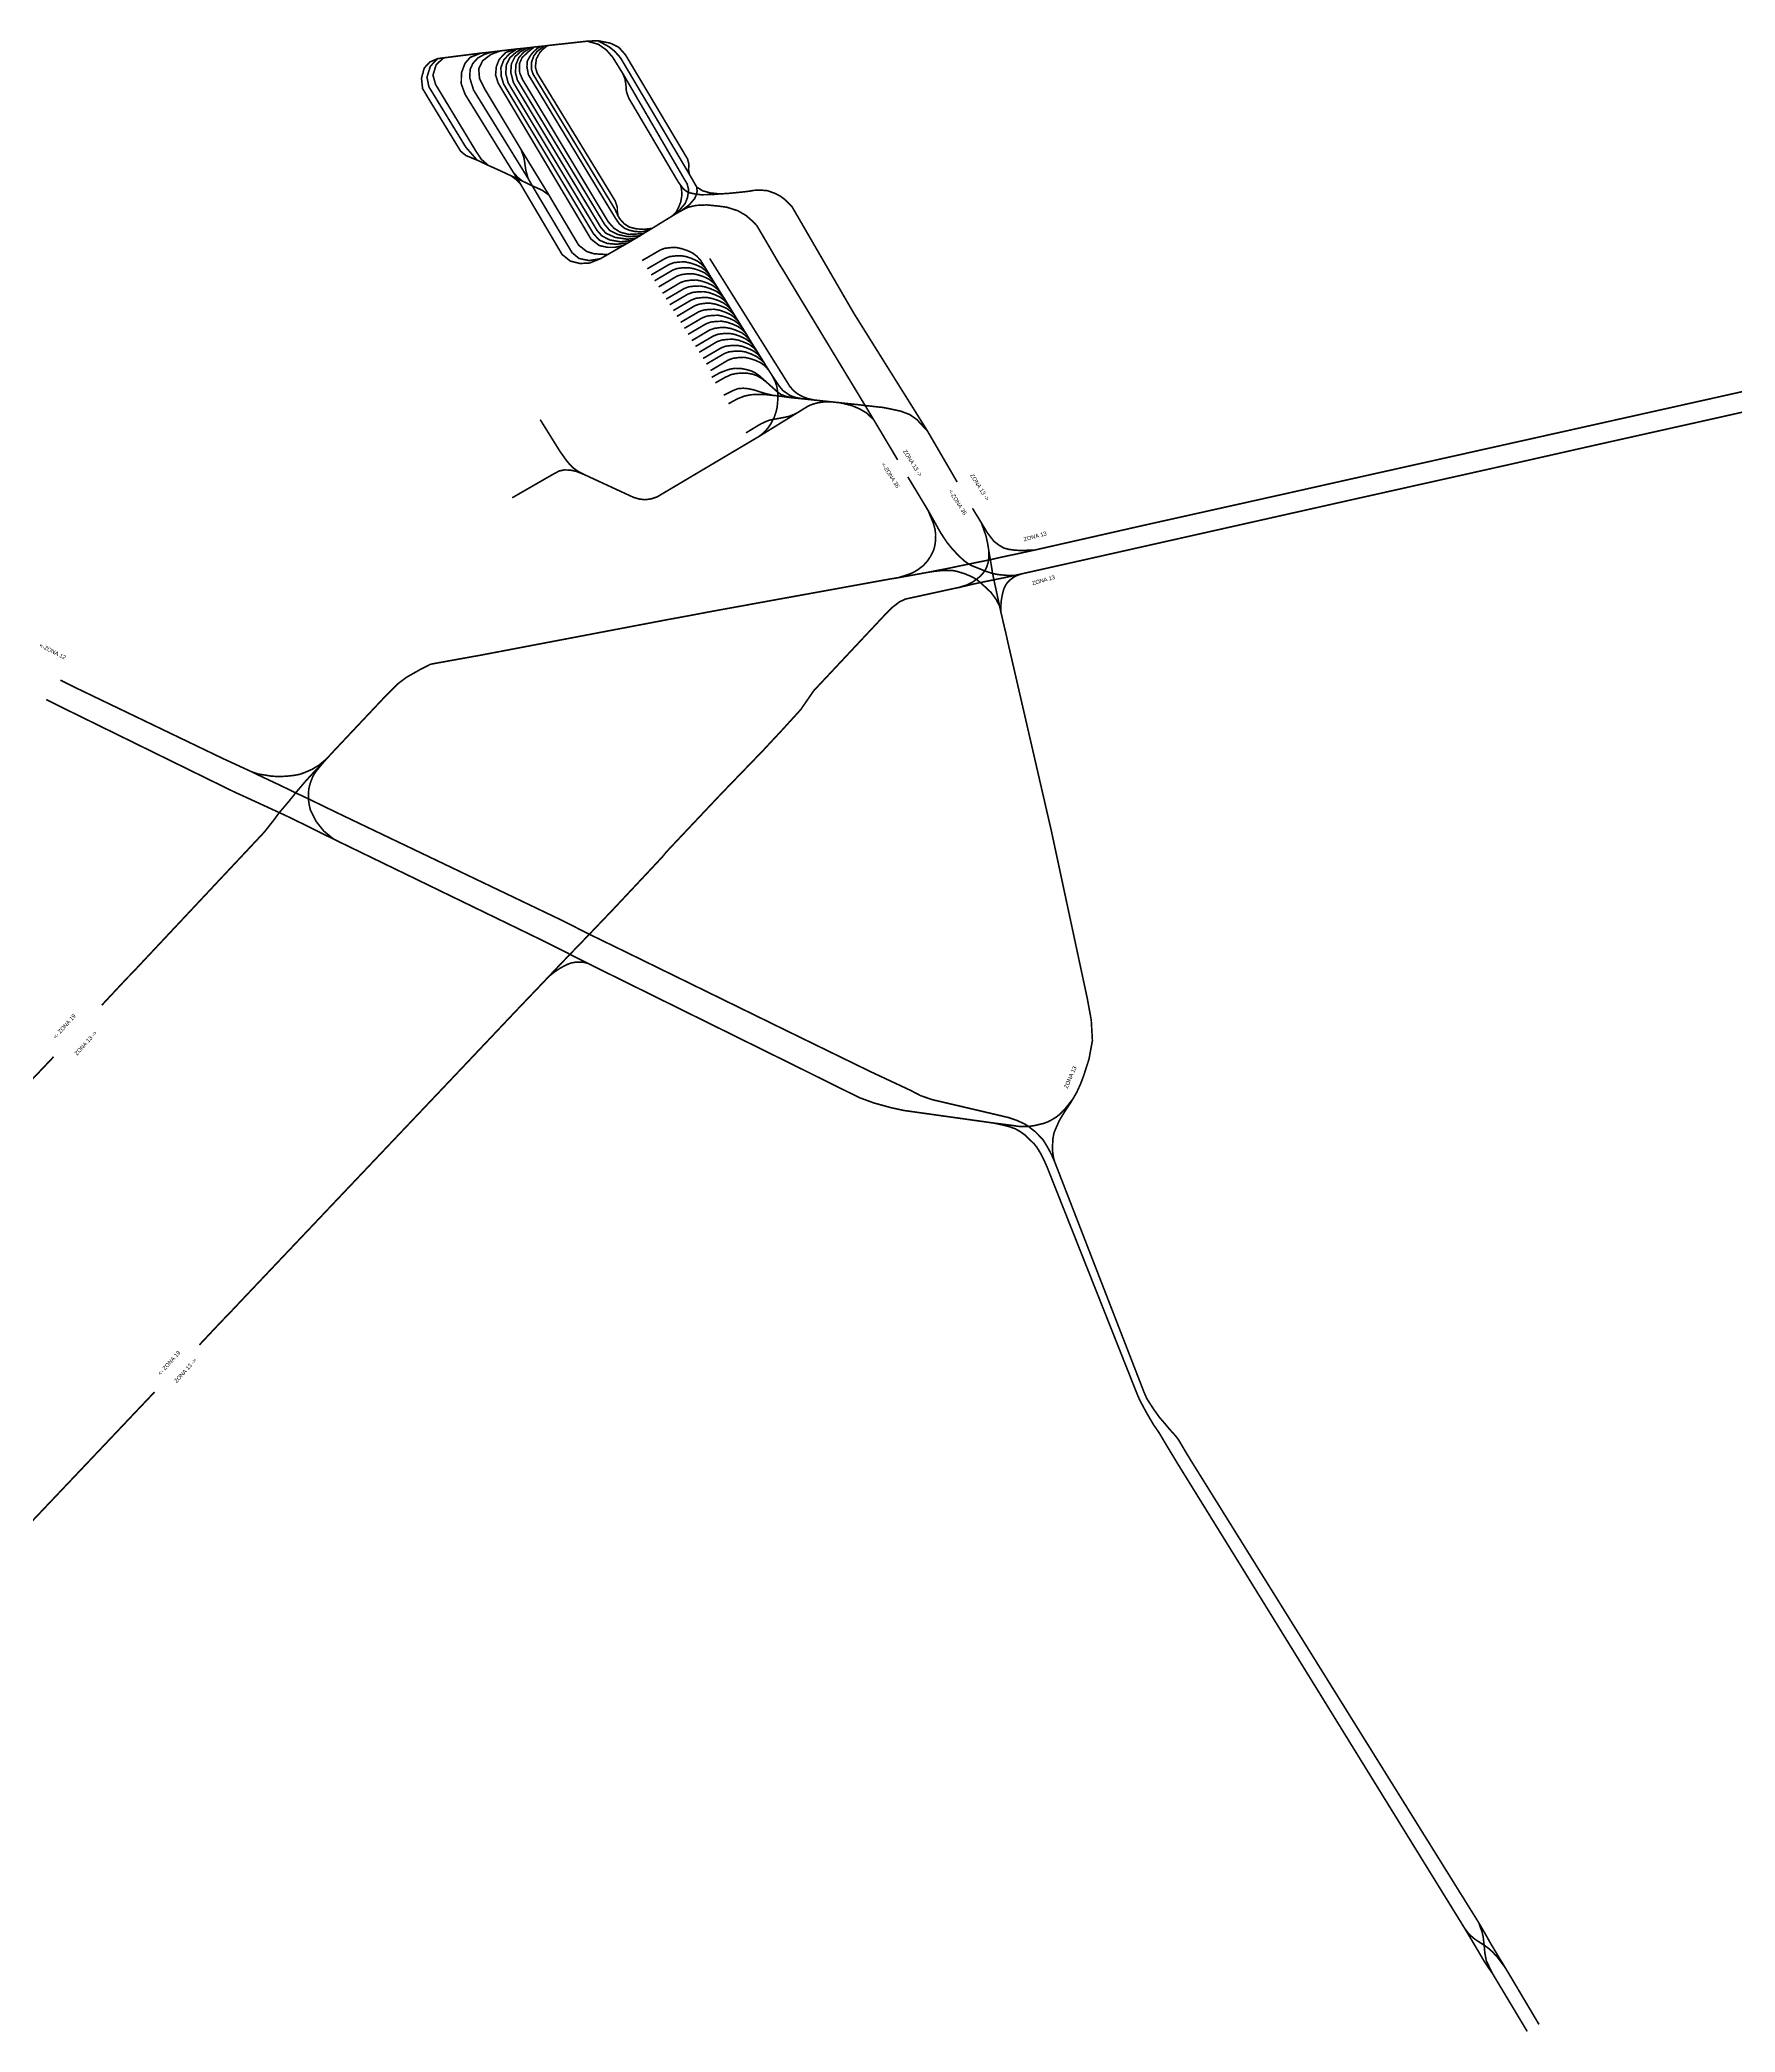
# Model space of a CAD drawing. Extents: x 1390859 to 1402934, y 4985335 to 4998118.
# Drawn here: x 1397695 to 1398743, y 4990876 to 4992107 of the extents above; entities that cross this region are included whole.
import ezdxf

# ---------------------------------------------------------------- set-up
doc = ezdxf.new("R2010")
doc.units = 0
doc.layers.add('Divisori', color=6, linetype='Continuous', lineweight=9)
for name, color, linetype in [('Zona13', 7, 'Continuous'), ('Zona19', 7, 'Continuous'), ('Zona36', 7, 'Continuous')]:
    doc.layers.add(name, color=color, linetype=linetype)
doc.styles.add('ARIAL', font='arial.ttf')

msp = doc.modelspace()

# ---------------------------------------------------------------- linework, layer by layer
at = {"layer": 'Zona13', "color": 3, "const_width": 1}
for points in [[(1398759.4, 4991892.5), (1398501.8, 4991835), (1398463.5, 4991826.4), (1398405.6, 4991813.5), (1398377.8, 4991807.3), (1398310.3, 4991792), (1398296.5, 4991789), (1398294.4, 4991788.6), (1398287.5, 4991787.1), (1398282.8, 4991786), (1398281.7, 4991785.8), (1398274.8, 4991784.4), (1398269.5, 4991783.3), (1398267.4, 4991782.9), (1398255.5, 4991780.4), (1398248.1, 4991779), (1398245.8, 4991778.5), (1398225.9, 4991774.9), (1398220.9, 4991774.1), (1398136, 4991758.7), (1398129.5, 4991757.5), (1398126.1, 4991756.9), (1398110.2, 4991754), (1398097, 4991751.5), (1398082.3, 4991748.8), (1397966.1, 4991726.7), (1397964.3, 4991726.4), (1397939.9, 4991722), (1397936.7, 4991721.4), (1397934.5, 4991720.3), (1397931.3, 4991718.7), (1397921.8, 4991713.3), (1397916.2, 4991709.1), (1397908.4, 4991701.2), (1397885.3, 4991676.7), (1397877.3, 4991668.2), (1397872.4, 4991662.9), (1397869.9, 4991660.1), (1397865.3, 4991655.5), (1397859.6, 4991649.3), (1397853.3, 4991641.9), (1397849.4, 4991637), (1397843.2, 4991629.7), (1397839.2, 4991624.3), (1397836.5, 4991620.9), (1397833.7, 4991617.4), (1397753.2, 4991531.6), (1397748.9, 4991527.2), (1397733.4, 4991510.6)], [(1397793.8, 4991300.7), (1397804.7, 4991312.3), (1397808.7, 4991316.5), (1397812.5, 4991320.4), (1397820.8, 4991329.2), (1397885, 4991396.9), (1397959.7, 4991475.6), (1397966.7, 4991483), (1397989.8, 4991507.4), (1398007, 4991525.4), (1398009.9, 4991528.5), (1398015.6, 4991534.5), (1398022.9, 4991542.1), (1398028.9, 4991548.3), (1398034.9, 4991554.5), (1398041.1, 4991561), (1398050, 4991570.3), (1398080.1, 4991602.4), (1398082.6, 4991605.5), (1398116.3, 4991641.2), (1398142.3, 4991668.1), (1398154.4, 4991681.1), (1398165.6, 4991693.4), (1398173.6, 4991705), (1398217, 4991751.3), (1398222.4, 4991756.7), (1398226.7, 4991760), (1398230.4, 4991761.7), (1398250.6, 4991766.1), (1398258.3, 4991767.8), (1398263.6, 4991768.9), (1398270.8, 4991770.6), (1398276.6, 4991771.9), (1398277.7, 4991772.1), (1398285, 4991773.6), (1398290.5, 4991774.7), (1398297.9, 4991776.3), (1398299.3, 4991776.6), (1398302.3, 4991777.3), (1398334.5, 4991784.5), (1398408.4, 4991801.1), (1398504.6, 4991822.7), (1398580.7, 4991839.7), (1398601.7, 4991844.4), (1398657.5, 4991857), (1398730, 4991873.2), (1398740.7, 4991875.6), (1398761.9, 4991880.4)], [(1398231.8, 4991837.2), (1398244.4, 4991816.3), (1398245.6, 4991813.3), (1398247.6, 4991808.5), (1398248.6, 4991804.8), (1398249, 4991801.5), (1398248.9, 4991797.6), (1398248.4, 4991794.3), (1398247.6, 4991791.5), (1398246, 4991788.4), (1398244, 4991785.3), (1398241.4, 4991782.4), (1398238.1, 4991779.9), (1398235.1, 4991778.1), (1398231.6, 4991776.7), (1398225.9, 4991774.9)], [(1398285, 4991437.8), (1398296.7, 4991436.3), (1398301.5, 4991435.6), (1398306.5, 4991435.7), (1398308.3, 4991436), (1398310.4, 4991436.3), (1398313.2, 4991437), (1398316.2, 4991437.7), (1398318.8, 4991438.8), (1398320.7, 4991439.8), (1398323.7, 4991441.6), (1398325.4, 4991443), (1398328.8, 4991446.3), (1398332.1, 4991450.5), (1398333.8, 4991452.6), (1398336.2, 4991456.8), (1398338.5, 4991461.8), (1398340.4, 4991466.8), (1398343.8, 4991477.3), (1398345.9, 4991488.8), (1398345.2, 4991501.3), (1398344.8, 4991503.6), (1398342.7, 4991515), (1398320.5, 4991618.5), (1398293.4, 4991736), (1398292.6, 4991739.7), (1398290.6, 4991748.1), (1398289.8, 4991751.7), (1398289.2, 4991754.1), (1398289, 4991755.3), (1398288.5, 4991757.4), (1398285, 4991773.6), (1398284.5, 4991776.1), (1398284.2, 4991777.5), (1398283.1, 4991784.4), (1398282.8, 4991786), (1398281.9, 4991791.3), (1398281.2, 4991795.7), (1398280.1, 4991800.8), (1398277.2, 4991808.9), (1398276, 4991810.9), (1398273, 4991815.7), (1398271.8, 4991817.8)], [(1398310.3, 4991792), (1398302, 4991791.7), (1398298, 4991791.9), (1398295.9, 4991792.2), (1398294.3, 4991792.4), (1398291.2, 4991793.2), (1398288, 4991795.1), (1398285, 4991797.4), (1398281, 4991802.6), (1398277.2, 4991808.9)], [(1398288.5, 4991757.4), (1398286.3, 4991761.6), (1398283.3, 4991765.7), (1398279.6, 4991769.2), (1398278, 4991770.6), (1398276.6, 4991771.9), (1398274.2, 4991773.9), (1398270.7, 4991775.8), (1398269.2, 4991776.4), (1398266.8, 4991777.4), (1398262.1, 4991778.8), (1398260.1, 4991779.2), (1398259.4, 4991779.4), (1398256.6, 4991779.4), (1398255.7, 4991779.4), (1398251.3, 4991779.2), (1398248.1, 4991778.8), (1398245.8, 4991778.5)], [(1398263.6, 4991768.9), (1398268.5, 4991770.5), (1398270.5, 4991771.5), (1398271.9, 4991772.2), (1398274.2, 4991773.9), (1398276.8, 4991776), (1398278.2, 4991777.6), (1398279.3, 4991779.1), (1398280.5, 4991781.3), (1398281.4, 4991784.1), (1398281.7, 4991785.8), (1398281.8, 4991786.9), (1398281.9, 4991791.3)], [(1398289.2, 4991754.1), (1398289.3, 4991755.4), (1398289.3, 4991756.8), (1398289.5, 4991760.4), (1398290.2, 4991764.3), (1398290.9, 4991767.1), (1398291.5, 4991768.8), (1398291.8, 4991769.3), (1398292.5, 4991770.7), (1398293.6, 4991772.2), (1398295, 4991773.5), (1398296.3, 4991774.5), (1398298.2, 4991775.8), (1398299.4, 4991776.3), (1398300.5, 4991776.7), (1398302.3, 4991777.3)], [(1398622, 4990880.7), (1398604.3, 4990910.5), (1398601, 4990916), (1398596.2, 4990923.9), (1398592.5, 4990930.1), (1398588.4, 4990937.3), (1398584.8, 4990943.5), (1398411.5, 4991221.7), (1398406.5, 4991229.7), (1398403.6, 4991234.5), (1398399.2, 4991242), (1398397.2, 4991244.6), (1398393.4, 4991248.8), (1398391.1, 4991251.6), (1398387.3, 4991256), (1398383.6, 4991261.2), (1398379.6, 4991267.4), (1398377.8, 4991271.5), (1398323.1, 4991412.5), (1398322.5, 4991414), (1398321.8, 4991415.7), (1398320.8, 4991417.9), (1398319.9, 4991419.7), (1398319.1, 4991421.2), (1398317.3, 4991424.4), (1398315.2, 4991427.7), (1398312.5, 4991430.5), (1398310.4, 4991432.6), (1398307.8, 4991434.6), (1398306.5, 4991435.7), (1398303.5, 4991437.5), (1398299.1, 4991439.5), (1398294.1, 4991441.2), (1398279.7, 4991444.6), (1398246.8, 4991452.3), (1398239.6, 4991454.8), (1398233.5, 4991458), (1398208.7, 4991469.6), (1398155.8, 4991495.4), (1398056.5, 4991544), (1398034.9, 4991554.5), (1398031.3, 4991556.3), (1398019.2, 4991562.5), (1397878.3, 4991629.9), (1397867.2, 4991635.3), (1397861.2, 4991638.2), (1397857.1, 4991640.2), (1397854.5, 4991641.3), (1397853.3, 4991641.9), (1397844.3, 4991646.3), (1397829, 4991653.5), (1397826.4, 4991654.8), (1397808.6, 4991663), (1397715.8, 4991707.6), (1397707.9, 4991711.6)], [(1397699.1, 4991699.6), (1397705, 4991696.6), (1397789.4, 4991655.2), (1397815.7, 4991642.3), (1397822.1, 4991639.4), (1397840.8, 4991630.8), (1397843.2, 4991629.7), (1397844.9, 4991628.9), (1397846.1, 4991628.4), (1397857.6, 4991622.8), (1397876.8, 4991613.3), (1398007.5, 4991549.9), (1398019.9, 4991543.7), (1398022.9, 4991542.1), (1398034.3, 4991536.4), (1398046.1, 4991530.5), (1398166.8, 4991470.9), (1398174, 4991467.3), (1398201.1, 4991453.9), (1398202.2, 4991453.4), (1398210.9, 4991450.2), (1398221.5, 4991447.3), (1398229.3, 4991445.6), (1398285, 4991437.8), (1398289.7, 4991436.8), (1398294.5, 4991435.6), (1398298.4, 4991434.2), (1398301.3, 4991432.5), (1398304.1, 4991430.5), (1398305.5, 4991429.2), (1398306.2, 4991428.5), (1398309.9, 4991424.9), (1398311.6, 4991422.8), (1398313.9, 4991419), (1398314.5, 4991417.8), (1398315.7, 4991415.5), (1398316.4, 4991414), (1398317.9, 4991410.6), (1398373.8, 4991269.7), (1398375.5, 4991265.9), (1398379.3, 4991258.9), (1398383.6, 4991251.5), (1398387.2, 4991246.3), (1398391.4, 4991239.2), (1398398.9, 4991226.8), (1398434.8, 4991168.8), (1398576.1, 4990940), (1398582.9, 4990928.6), (1398588.2, 4990919.6), (1398590.8, 4990915.7), (1398593.1, 4990912.4), (1398614.7, 4990876.4)], [(1397872.4, 4991662.9), (1397867.7, 4991659), (1397863.4, 4991656.4), (1397862.7, 4991656.1), (1397858.5, 4991654.3), (1397855.6, 4991653.3), (1397852.3, 4991652.7), (1397847.7, 4991652.2), (1397845.5, 4991652.1), (1397843.1, 4991652), (1397838.4, 4991652.2), (1397834.4, 4991652.9), (1397830.4, 4991653.5), (1397829.2, 4991653.9), (1397826.4, 4991654.8)], [(1397869.9, 4991660.1), (1397865.9, 4991655.2), (1397865.2, 4991654.2), (1397864, 4991652.2), (1397862.4, 4991648.1), (1397861.5, 4991644.7), (1397861.2, 4991641.7), (1397861.2, 4991638.2), (1397861.6, 4991635), (1397862.4, 4991631.3), (1397862.9, 4991630.4), (1397866, 4991624.2), (1397870.8, 4991618.2), (1397876.8, 4991613.3)], [(1398009.9, 4991528.5), (1398013.6, 4991531.4), (1398017.1, 4991533.7), (1398021.1, 4991535.8), (1398023.7, 4991536.8), (1398026.2, 4991537.2), (1398028.4, 4991537.3), (1398030.5, 4991537.3), (1398032.2, 4991537), (1398034.3, 4991536.4)], [(1398321.3, 4991420.3), (1398321.2, 4991421.5), (1398321.3, 4991424.6), (1398321.5, 4991428.2), (1398322.2, 4991431.9), (1398324, 4991436.1), (1398324.3, 4991436.7), (1398324.8, 4991437.9), (1398325.2, 4991438.9), (1398327, 4991442), (1398329, 4991445.2), (1398332.6, 4991450.6), (1398333.8, 4991452.6)], [(1398322.5, 4991414), (1398322, 4991415.9), (1398321.7, 4991417.3), (1398321.3, 4991420.3)], [(1398584.8, 4990943.5), (1398586.3, 4990939.2), (1398586.8, 4990937.9), (1398587.5, 4990934.8), (1398588.1, 4990929.7), (1398588.5, 4990925.1), (1398589.4, 4990920.2), (1398593.1, 4990912.4)], [(1398601, 4990916), (1398596.5, 4990922), (1398595.2, 4990923.4), (1398593.3, 4990925.5), (1398590.8, 4990927.7), (1398588.1, 4990929.7), (1398584.1, 4990932.2), (1398582.3, 4990933.4), (1398580.3, 4990935.1), (1398578.4, 4990936.9), (1398576.1, 4990940)]]:
    msp.add_lwpolyline(points, dxfattribs=at)
at = {"layer": 'Zona13', "color": 3}
msp.add_lwpolyline([(1398244.4, 4991816.3, 1, 1, 0), (1398246, 4991813.5, 1, 1, 0), (1398252.1, 4991802.6, 1, 1, 0), (1398256, 4991796.7, 1, 1, 0), (1398259.1, 4991792.9, 1, 1, 0), (1398262.8, 4991788.9, 1, 1, 0), (1398266.2, 4991785.7, 1, 1, 0), (1398266.8, 4991785.2, 1, 1, 0), (1398269.5, 4991783.3, 1, 1, 0), (1398272.1, 4991782, 1, 1, 0), (1398275.7, 4991780.6, 1, 1, 0), (1398279.3, 4991779.1, 1, 1, 0), (1398284.2, 4991777.5, 1, 1, 0), (1398286.1, 4991777.1, 1, 1, 0), (1398287.9, 4991776.8, 1, 1, 0), (1398290, 4991776.6, 1, 1, 0), (1398293.5, 4991776.3, 1, 1, 0), (1398297.9, 4991776.3, 0, 0, 0)], format="xyseb", dxfattribs=at)
at = {"layer": 'Zona19', "color": 3, "const_width": 1}
for points in [[(1397703.7, 4991478.8), (1397698.3, 4991473.1), (1397680.8, 4991454.7), (1397676.2, 4991449.8), (1397595.5, 4991363.8), (1397589.7, 4991357.8), (1397510.6, 4991273.3), (1397486, 4991246.5), (1397478.4, 4991237.9), (1397476, 4991235.4), (1397471.5, 4991230.2), (1397462.2, 4991219.5), (1397457.3, 4991214), (1397443.3, 4991199.8), (1397372.4, 4991126.8), (1397366.3, 4991121.9), (1397360.8, 4991117.6), (1397340, 4991095)], [(1397405.1, 4990913.4), (1397408.4, 4990910.9), (1397410.1, 4990910.2), (1397412.1, 4990909.7), (1397415.4, 4990909.3), (1397418.8, 4990909.5), (1397422.3, 4990910.1), (1397424.4, 4990910.6), (1397426.6, 4990911.5), (1397428.9, 4990912.8), (1397430.4, 4990914.2), (1397434, 4990917.6), (1397457.9, 4990943.1), (1397498.5, 4990986.5), (1397545.8, 4991036.4), (1397565.8, 4991054.5), (1397583.9, 4991075.4), (1397593.9, 4991088.4), (1397597.8, 4991094.2), (1397605.7, 4991102.5), (1397635.7, 4991134.1), (1397726, 4991229.3), (1397766.1, 4991271.6)]]:
    msp.add_lwpolyline(points, dxfattribs=at)
at = {"layer": 'Zona36', "color": 3, "const_width": 1}
for points in [[(1397990.1, 4992101.7), (1397979.8, 4992100.5), (1397974.3, 4992099.8), (1397967.7, 4992099.1), (1397944.8, 4992096.2), (1397941, 4992095.7), (1397936.2, 4992093.6), (1397932.8, 4992089.9), (1397931.1, 4992083.6), (1397931.8, 4992077.2), (1397935.3, 4992071.3), (1397955.3, 4992038.5), (1397958.6, 4992035.8), (1397965.5, 4992033), (1397972.3, 4992029.8), (1397980.3, 4992026.2), (1397986.7, 4992023.2), (1397990.3, 4992021.6), (1397993.4, 4992020.1), (1397999.6, 4992017.1), (1398005.7, 4992014.4), (1398009.9, 4992011.4), (1398011.9, 4992008), (1398028.3, 4991980.4), (1398033.3, 4991976.5), (1398037.8, 4991975.1), (1398046.2, 4991974.6), (1398055.9, 4991980.2)], [(1397974.3, 4992099.8), (1397969.7, 4992098.2), (1397965.9, 4992096.1), (1397962.9, 4992092.8), (1397961.2, 4992089.1), (1397960.9, 4992084), (1397963.3, 4992076.3), (1397997, 4992021.7), (1397999.6, 4992017.1), (1398024.2, 4991975.8), (1398028.5, 4991972.2), (1398034.7, 4991970.9), (1398041.6, 4991972), (1398046.2, 4991974.6)], [(1397979.8, 4992100.5), (1397974.2, 4992098.4), (1397968.9, 4992094.4), (1397966.5, 4992089.5), (1397967, 4992083.3), (1397970, 4992077.3), (1397992.7, 4992039.5), (1398009.9, 4992011.4)], [(1398109.8, 4992012.7), (1398105, 4992014), (1398101.3, 4992016.3), (1398096.7, 4992024.3), (1398054.1, 4992096.3), (1398050.4, 4992100.4), (1398047, 4992103.1), (1398040.1, 4992106.8), (1398033.6, 4992106.5), (1398009, 4992103.8), (1398006.9, 4992103.5), (1398004.9, 4992103.3), (1398000.8, 4992102.9), (1397998.8, 4992102.6), (1397996.2, 4992102.3), (1397993.4, 4992102), (1397990.1, 4992101.7), (1397983.3, 4992099.6), (1397979.1, 4992095.2), (1397977.4, 4992090.8), (1397976.9, 4992085.7), (1397978.5, 4992080.6), (1398035.9, 4991984.2), (1398041, 4991980.2), (1398046.1, 4991979.1), (1398050.6, 4991979.1), (1398055.9, 4991980.2), (1398058.7, 4991981.8), (1398061.2, 4991983.3), (1398063.8, 4991984.8), (1398066.2, 4991986.2), (1398068.2, 4991987.5), (1398071.8, 4991989.7), (1398073.7, 4991990.8), (1398086.5, 4991998.7), (1398089, 4992000.2), (1398091.7, 4992001.7), (1398095.8, 4992003.8), (1398100.8, 4992005), (1398107.5, 4992005.3), (1398114.5, 4992004.6)], [(1397990.1, 4992101.7), (1397985.4, 4992098.6), (1397982, 4992094.9), (1397980.2, 4992090.2), (1397980.4, 4992084.9), (1397981.9, 4992080), (1398037.5, 4991987.4), (1398041.1, 4991983.5), (1398045.9, 4991981.5), (1398051.5, 4991981), (1398058.7, 4991981.8)], [(1397993.4, 4992102), (1397989.4, 4992099.5), (1397985.8, 4992096.3), (1397983.6, 4992091.9), (1397983.2, 4992086.5), (1397984.7, 4992080.7), (1398039.6, 4991989.6), (1398042.6, 4991986.2), (1398047.3, 4991983.7), (1398054.1, 4991982.5), (1398061.2, 4991983.3)], [(1397996.2, 4992102.3), (1397992.3, 4992100), (1397988.9, 4992096.9), (1397986.7, 4992092.5), (1397986.3, 4992087.3), (1397987.9, 4992081), (1398041.9, 4991991.5), (1398045.1, 4991987.8), (1398050.9, 4991985.2), (1398058.5, 4991984.1), (1398063.8, 4991984.8)], [(1397998.8, 4992102.6), (1397994.7, 4992100), (1397991.4, 4992096.6), (1397989.5, 4992092.1), (1397989.2, 4992087), (1397990.4, 4992082.4), (1398044.3, 4991993.3), (1398047.5, 4991989.5), (1398052.3, 4991987.1), (1398058.4, 4991985.7), (1398066.2, 4991986.2)], [(1398000.8, 4992102.9), (1397996.9, 4992099.8), (1397993.3, 4992096.3), (1397991.7, 4992092.7), (1397991.8, 4992087), (1397993.6, 4992082.8), (1398046.6, 4991994.8), (1398050.1, 4991990.9), (1398054.1, 4991988.4), (1398059.3, 4991987.1), (1398068.2, 4991987.5)], [(1398004.9, 4992103.3), (1398002.5, 4992101.9), (1398000.3, 4992099.8), (1397998.5, 4992097.7), (1397996.5, 4992094.1), (1397996.3, 4992090.7), (1397997.2, 4992085.8), (1398051, 4991997.1), (1398053.5, 4991993.5), (1398056.6, 4991990.9), (1398059.8, 4991989.6), (1398063, 4991988.9), (1398066.9, 4991988.6), (1398071.8, 4991989.7)], [(1398006.9, 4992103.5), (1398004.7, 4992101.8), (1398002.5, 4992100), (1398000.5, 4992097.3), (1397999.2, 4992093.7), (1397999.1, 4992089.1), (1398000, 4992086.3), (1398050.8, 4992002.5), (1398052.6, 4991998.6), (1398053.6, 4991996.8), (1398056.4, 4991993.7), (1398059.6, 4991991.6), (1398064, 4991990.5), (1398068.7, 4991990.2), (1398073.7, 4991990.8)], [(1398009, 4992103.8), (1398005.9, 4992101.3), (1398004.2, 4992099.4), (1398002.1, 4992095.5), (1398001.5, 4992090.3), (1398002.7, 4992086.6), (1398050.9, 4992007.7), (1398052.2, 4992003.7), (1398052.2, 4992001.1), (1398052.6, 4991998.6)], [(1398110.6, 4992011.7), (1398103.9, 4992011.6), (1398101.2, 4992011.9), (1398097.1, 4992012.7), (1398096.1, 4992013.1), (1398094.5, 4992014), (1398093, 4992015.3), (1398091.3, 4992017.5), (1398089.9, 4992019.4), (1398059.2, 4992071.4), (1398057.8, 4992075.4), (1398057.5, 4992079.4), (1398056.9, 4992083.2), (1398055.6, 4992086.5), (1398049.3, 4992096.6), (1398045.4, 4992101.1), (1398040.4, 4992104.6), (1398033.6, 4992106.5)], [(1398096.7, 4992024.3), (1398096.2, 4992027.2), (1398096.5, 4992030.2), (1398095.6, 4992033.7), (1398057.2, 4992098.1), (1398053, 4992102.8), (1398047.8, 4992105.3), (1398040.1, 4992106.8)], [(1397941, 4992095.7), (1397936.6, 4992091), (1397934.5, 4992084.3), (1397935.7, 4992078.3), (1397958.5, 4992041), (1397965.5, 4992033)], [(1397944.8, 4992096.2), (1397940.2, 4992092), (1397938.2, 4992085.5), (1397939.8, 4992079.8), (1397964.6, 4992038.8), (1397968.1, 4992033.5), (1397972.3, 4992029.8)], [(1397967.7, 4992099.1), (1397961.2, 4992096.5), (1397958, 4992092.8), (1397955.8, 4992086.9), (1397955.7, 4992080.1), (1397958.1, 4992073.6), (1397985.1, 4992029.9), (1397988.3, 4992024.8), (1397990.3, 4992021.6), (1397992.2, 4992018.4), (1398018, 4991974.7), (1398023.1, 4991970.6), (1398029.1, 4991969.1), (1398035.1, 4991969.4), (1398041.6, 4991972)], [(1398089, 4992000.2), (1398094.1, 4992006.2), (1398095.5, 4992009.6), (1398096.1, 4992013.1), (1398096.1, 4992015.4), (1398095.3, 4992018.4), (1398093.2, 4992021.9), (1398055.6, 4992086.5)], [(1397992.7, 4992039.5), (1397994.5, 4992034.3), (1397995.6, 4992026.8), (1397997, 4992021.7)], [(1397986.7, 4992023.2), (1397989.8, 4992020.9), (1397992.2, 4992018.4)], [(1397988.3, 4992024.8), (1397990.8, 4992022.2), (1397993.4, 4992020.1)], [(1398086.5, 4991998.7), (1398088.4, 4992000.6), (1398090, 4992003.6), (1398091.4, 4992007.2), (1398092.1, 4992011.3), (1398091.9, 4992015), (1398091.3, 4992017.5)], [(1398091.7, 4992001.7), (1398096.6, 4992005.3), (1398099.9, 4992009.1), (1398101.2, 4992011.9), (1398101.5, 4992013.9), (1398101.3, 4992016.3)], [(1398262.3, 4991834), (1398243.9, 4991865.6), (1398198.3, 4991938.5), (1398160.2, 4992004.2), (1398155.7, 4992008.7), (1398152.7, 4992010.9), (1398149.2, 4992012.6), (1398145, 4992014.1), (1398140.4, 4992014.5), (1398136.7, 4992014.3), (1398133.8, 4992013.8), (1398131.6, 4992013.5), (1398120.7, 4992012.4), (1398115.3, 4992012.1), (1398109.8, 4992012.7)], [(1398115.3, 4992012.1), (1398110.6, 4992011.7)], [(1398114.5, 4992004.6), (1398119.8, 4992003.9), (1398126.7, 4992001.7), (1398131.7, 4991998.8), (1398135.5, 4991995.5), (1398138.5, 4991992.4), (1398145.2, 4991981), (1398152.3, 4991968.8), (1398154.4, 4991965.5), (1398205.4, 4991881.3), (1398210.7, 4991872.5), (1398225.5, 4991847.7), (1398225.5, 4991847.7)], [(1398166.4, 4991885.5), (1398162.3, 4991886.3), (1398159, 4991887.5), (1398156.8, 4991889), (1398154.5, 4991890.6), (1398152.3, 4991893.3), (1398147.8, 4991900), (1398145.7, 4991903.3), (1398143.1, 4991907.5), (1398141.1, 4991910.7), (1398138.7, 4991914.6), (1398136.4, 4991918.2), (1398134.1, 4991921.9), (1398131.8, 4991925.7), (1398129.7, 4991929.1), (1398127.2, 4991933.1), (1398124.9, 4991936.8), (1398122.7, 4991940.4), (1398120.4, 4991944.1), (1398118.4, 4991947.4), (1398116, 4991951.1), (1398113.6, 4991955), (1398111.2, 4991958.8), (1398109, 4991962.4), (1398106.7, 4991966.2), (1398103.5, 4991971.3), (1398101.2, 4991973.7), (1398098.5, 4991975.7), (1398095.2, 4991977.2), (1398091.8, 4991978.3), (1398088.5, 4991979), (1398085.2, 4991978.9), (1398081.5, 4991978.5), (1398078.7, 4991977.4), (1398067.5, 4991970.9)], [(1398106.7, 4991966.2), (1398104.4, 4991968.6), (1398101.7, 4991970.6), (1398098.4, 4991972.1), (1398095, 4991973.3), (1398091.7, 4991973.9), (1398088.4, 4991973.8), (1398084.7, 4991973.4), (1398081.9, 4991972.3), (1398070.7, 4991965.8)], [(1398109, 4991962.4), (1398106.7, 4991964.8), (1398104, 4991966.8), (1398100.7, 4991968.3), (1398097.3, 4991969.4), (1398094, 4991970.1), (1398090.7, 4991970), (1398087.1, 4991969.6), (1398084.2, 4991968.5), (1398073.1, 4991962)], [(1398111.2, 4991958.8), (1398108.9, 4991961.2), (1398106.2, 4991963.3), (1398102.9, 4991964.8), (1398099.5, 4991965.9), (1398096.2, 4991966.5), (1398092.9, 4991966.5), (1398089.2, 4991966), (1398086.4, 4991965), (1398075.2, 4991958.4)], [(1398174, 4991884.7), (1398169.9, 4991885.6), (1398166.8, 4991886.8), (1398163.6, 4991888.5), (1398161, 4991890.6), (1398158.8, 4991893.2), (1398109.3, 4991972.2)], [(1398113.6, 4991955), (1398111.4, 4991957.4), (1398108.7, 4991959.5), (1398105.4, 4991961), (1398102, 4991962.1), (1398098.6, 4991962.8), (1398095.4, 4991962.7), (1398091.7, 4991962.2), (1398088.9, 4991961.2), (1398077.7, 4991954.6)], [(1398116, 4991951.1), (1398113.8, 4991953.5), (1398111.1, 4991955.6), (1398107.7, 4991957.1), (1398104.4, 4991958.2), (1398101, 4991958.9), (1398097.8, 4991958.8), (1398094.1, 4991958.3), (1398091.2, 4991957.3), (1398080.1, 4991950.7)], [(1398118.4, 4991947.4), (1398116.1, 4991949.9), (1398113.3, 4991952), (1398110, 4991953.4), (1398106.6, 4991954.6), (1398103.3, 4991955.2), (1398100, 4991955.1), (1398096.4, 4991954.7), (1398093.5, 4991953.6), (1398082.4, 4991947.1)], [(1398120.4, 4991944.1), (1398118.3, 4991946.4), (1398115.6, 4991948.4), (1398112.2, 4991949.9), (1398108.9, 4991951.1), (1398105.5, 4991951.7), (1398102.3, 4991951.6), (1398098.6, 4991951.2), (1398095.7, 4991950.1), (1398084.6, 4991943.6)], [(1398122.7, 4991940.4), (1398120.4, 4991942.8), (1398117.7, 4991944.8), (1398114.4, 4991946.3), (1398111, 4991947.4), (1398107.7, 4991948.1), (1398104.4, 4991948), (1398100.8, 4991947.6), (1398097.9, 4991946.5), (1398086.8, 4991940)], [(1398124.9, 4991936.8), (1398122.6, 4991939.2), (1398119.9, 4991941.3), (1398116.6, 4991942.7), (1398113.2, 4991943.9), (1398109.9, 4991944.5), (1398106.6, 4991944.5), (1398102.9, 4991944), (1398100.1, 4991943), (1398089, 4991936.4)], [(1398127.2, 4991933.1), (1398124.9, 4991935.5), (1398122.2, 4991937.5), (1398118.9, 4991939), (1398115.5, 4991940.2), (1398112.2, 4991940.8), (1398108.9, 4991940.7), (1398105.3, 4991940.3), (1398102.4, 4991939.2), (1398091.3, 4991932.7)], [(1398129.7, 4991929.1), (1398127.2, 4991931.8), (1398124.5, 4991933.8), (1398121.2, 4991935.3), (1398117.8, 4991936.4), (1398114.5, 4991937.1), (1398111.2, 4991937), (1398107.6, 4991936.6), (1398104.7, 4991935.5), (1398093.6, 4991929)], [(1398131.8, 4991925.7), (1398129.6, 4991928.1), (1398126.9, 4991930.1), (1398123.5, 4991931.6), (1398120.2, 4991932.8), (1398116.8, 4991933.4), (1398113.6, 4991933.3), (1398109.9, 4991932.9), (1398107, 4991931.8), (1398095.9, 4991925.3)], [(1398134.1, 4991921.9), (1398131.9, 4991924.2), (1398129.1, 4991926.3), (1398125.8, 4991927.7), (1398122.5, 4991928.9), (1398119.1, 4991929.5), (1398115.9, 4991929.5), (1398112.2, 4991929), (1398109.3, 4991928), (1398098.2, 4991921.4)], [(1398136.4, 4991918.2), (1398134.2, 4991920.6), (1398131.4, 4991922.6), (1398128.1, 4991924.1), (1398124.7, 4991925.3), (1398121.4, 4991925.9), (1398118.1, 4991925.8), (1398114.5, 4991925.4), (1398111.6, 4991924.3), (1398100.5, 4991917.8)], [(1398138.7, 4991914.6), (1398136.5, 4991917), (1398133.7, 4991919.1), (1398130.4, 4991920.5), (1398127.1, 4991921.7), (1398123.7, 4991922.3), (1398120.5, 4991922.2), (1398116.8, 4991921.8), (1398113.9, 4991920.8), (1398102.8, 4991914.2)], [(1398141.1, 4991910.7), (1398138.9, 4991913.2), (1398136.1, 4991915.2), (1398132.8, 4991916.7), (1398129.4, 4991917.9), (1398126.1, 4991918.5), (1398122.8, 4991918.4), (1398119.2, 4991918), (1398116.3, 4991916.9), (1398105.2, 4991910.4)], [(1398143.1, 4991907.5), (1398140.9, 4991909.7), (1398138.1, 4991911.7), (1398134.8, 4991913.2), (1398131.5, 4991914.4), (1398128.1, 4991915), (1398124.9, 4991914.9), (1398121.2, 4991914.5), (1398118.3, 4991913.4), (1398107.2, 4991906.9)], [(1398145.7, 4991903.3), (1398143.5, 4991905.8), (1398140.7, 4991907.8), (1398137.4, 4991909.3), (1398134, 4991910.4), (1398130.7, 4991911.1), (1398127.4, 4991911), (1398123.8, 4991910.5), (1398120.9, 4991909.5), (1398109.8, 4991902.9)], [(1398110.5, 4991898.7), (1398115.5, 4991901.5), (1398118.8, 4991902.8), (1398122.2, 4991903.9), (1398125.3, 4991904.3), (1398128.7, 4991904.2), (1398131.7, 4991903.6), (1398134.7, 4991902.8), (1398137.1, 4991901.7), (1398139.9, 4991899.8), (1398144.6, 4991895.6)], [(1398147.8, 4991900), (1398150, 4991895.6), (1398150.8, 4991893), (1398151.2, 4991890.7), (1398151.3, 4991889.6), (1398151.4, 4991888.2), (1398151.4, 4991887.3), (1398151.4, 4991885.1), (1398151.2, 4991882.4), (1398150.9, 4991879.7), (1398150.1, 4991876.7), (1398149.2, 4991874), (1398148.4, 4991872.7), (1398147.2, 4991870.2), (1398145.3, 4991867.4), (1398142.7, 4991864.5), (1398140.1, 4991862.4), (1398076.7, 4991824.8), (1398073.1, 4991823.6), (1398069.2, 4991823.1), (1398065.8, 4991823.5), (1398062.3, 4991824.5), (1398031.6, 4991838.7), (1398028.4, 4991840.3), (1398025.2, 4991842.5), (1398022.7, 4991845), (1398020.7, 4991847.4), (1398016.7, 4991853), (1398004.5, 4991872.6)], [(1398160.2, 4991886.1), (1398156.3, 4991887), (1398153.4, 4991888.1), (1398151.3, 4991889.6), (1398144.6, 4991895.6), (1398141.4, 4991898.1), (1398138.4, 4991899.8), (1398135.8, 4991900.7), (1398132.5, 4991901.3), (1398129.3, 4991901.4), (1398125.7, 4991901.1), (1398122.5, 4991900.4), (1398118.6, 4991898.6), (1398112.8, 4991895.3)], [(1398148.2, 4991887.6), (1398142.7, 4991889), (1398136.9, 4991890.9), (1398133.2, 4991891.7), (1398130, 4991892), (1398126.6, 4991891.7), (1398123.6, 4991890.5), (1398118, 4991887.7)], [(1398184.3, 4991883.6), (1398174, 4991884.7), (1398166.4, 4991885.5), (1398160.2, 4991886.1), (1398151.4, 4991887.3), (1398148.2, 4991887.6), (1398143.8, 4991888.1), (1398139.4, 4991888.2), (1398135, 4991888), (1398130.9, 4991887.2), (1398126.5, 4991885.5), (1398120.9, 4991882.4)], [(1398140.1, 4991862.4), (1398163.9, 4991877.1), (1398169.9, 4991880.8), (1398172.3, 4991881.9), (1398175.3, 4991882.8), (1398178, 4991883.3), (1398180.6, 4991883.6), (1398184.3, 4991883.6)], [(1398190, 4991883), (1398184.3, 4991883.6)], [(1398190, 4991883), (1398195.9, 4991881.6), (1398198, 4991880.9), (1398202.2, 4991879.1), (1398206.3, 4991876.7), (1398210.7, 4991872.5)], [(1398243.9, 4991865.6), (1398237.3, 4991872.7), (1398233, 4991875.7), (1398227.5, 4991877.8), (1398221.9, 4991879), (1398216.5, 4991880.1), (1398205.4, 4991881.3), (1398200.6, 4991881.9), (1398195.4, 4991882.4), (1398190, 4991883)], [(1398131.7, 4991864.4), (1398138.6, 4991868.6), (1398141, 4991870), (1398143.5, 4991871.2), (1398146.1, 4991872.2), (1398148.4, 4991872.7), (1398150.1, 4991873), (1398155.5, 4991874), (1398158.3, 4991874.6), (1398160.9, 4991875.6), (1398163.9, 4991877.1)], [(1398031.6, 4991838.7), (1398026.6, 4991840.7), (1398023, 4991841.4), (1398019.5, 4991841.5), (1398016.4, 4991840.9), (1398013.1, 4991839.2), (1397987.2, 4991824.3)]]:
    msp.add_lwpolyline(points, dxfattribs=at)

# ---------------------------------------------------------------- texts
at = {"layer": 'Divisori', "style": 'ARIAL'}
for s, rotation, p in [('ZONA 13 ->', 302.3333, (1398228.7, 4991853)), ('<-ZONA 36', 302.3333, (1398215.3, 4991845)), ('<-ZONA 36', 302.3333, (1398256.8, 4991828.4)), ('ZONA 13 ->', 302.3333, (1398270.2, 4991838.1)), ('ZONA 13', 15.6298, (1398303.8, 4991797.3)), ('ZONA 13', 15.6298, (1398309, 4991770.2)), ('<-ZONA 12', 333.0254, (1397694.6, 4991732.3)), ('<- ZONA 19', 48.2791, (1397705.1, 4991489.8)), ('ZONA 13 ->', 48.2791, (1397718.2, 4991479.4)), ('ZONA 13', 66.8269, (1398330.5, 4991458.9)), ('<- ZONA 19', 48.2791, (1397769.8, 4991281.7)), ('ZONA 13 ->', 48.2791, (1397779.8, 4991277))]:
    msp.add_text(s, height=2.5, rotation=rotation, dxfattribs=at).set_placement(p)

doc.saveas('drawing.dxf')
